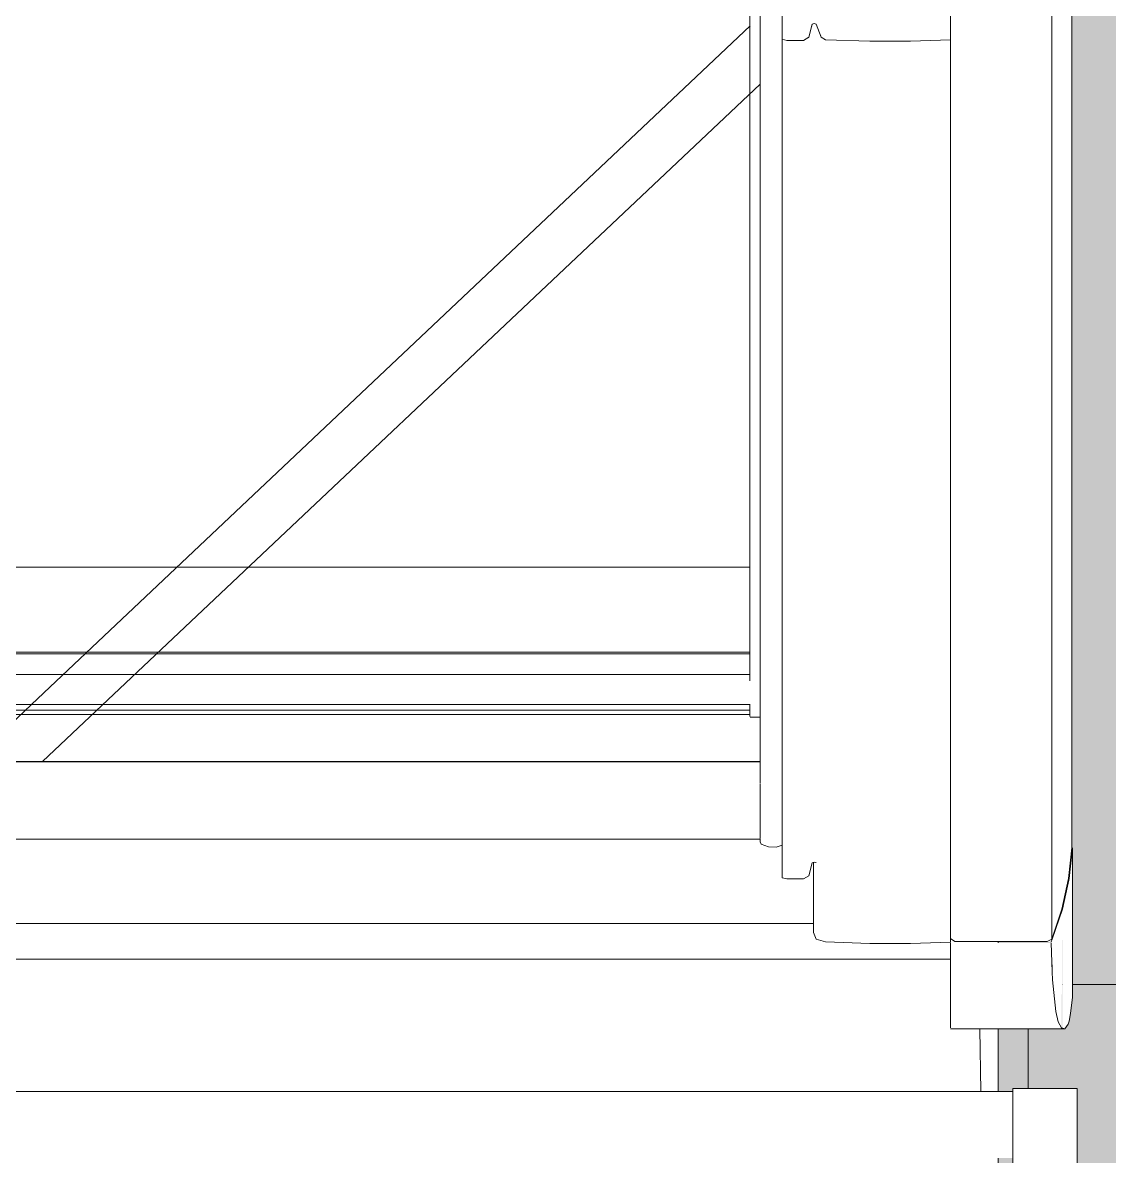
# Model space of a CAD drawing. Header units: metres. Extents: x -3 to 171, y -23 to 41.
# Drawn here: x 2.3748 to 2.8072, y -12.0684 to -11.6173 of the extents above; entities that cross this region are included whole.
import ezdxf

# ---------------------------------------------------------------- set-up
doc = ezdxf.new("R2010")
doc.units = ezdxf.units.M
doc.header["$MEASUREMENT"] = 0
doc.linetypes.add('Achse', pattern=[0.004, 0.002, -0.001, 0, -0.001])
doc.linetypes.add('Wipeout_Contour', pattern=[1, 0, -1])
for name, color, linetype in [('6._Dach PP STG1_1_000 Achsraster', 7, 'Continuous'), ('6._Dach PP STG1_1_325 Dachfenster', 7, 'Continuous'), ('6._Dach PP STG1_1_330 Dachaufbau', 7, 'Continuous')]:
    doc.layers.add(name, color=color, linetype=linetype)

msp = doc.modelspace()

# ---------------------------------------------------------------- hatches: boundary and pattern name
at = {"layer": '6._Dach PP STG1_1_330 Dachaufbau', "linetype": 'Continuous', "lineweight": 0, "true_color": 0x000000}
h = msp.add_hatch(color=18, dxfattribs=at)
h.paths.add_polyline_path([(6.26, -13.58499), (3.315, -13.58499), (3.315, -11.155), (6.26, -11.155), (6.26, -10.4), (0.03813, -10.4), (0.05526, -15.07), (1.01714, -15.07), (1.01714, -14.22801), (2.76714, -14.22801), (2.76714, -15.07), (3.44551, -15.07), (3.44551, -14.22801), (5.19551, -14.22801), (5.19551, -15.07), (6.26, -15.07)])
h.paths.add_polyline_path([(1.06307, -12.8025), (1.06307, -11.20127), (2.76307, -11.20127), (2.76307, -12.8025)], flags=0)

# ---------------------------------------------------------------- linework, layer by layer
at = {"layer": '6._Dach PP STG1_1_000 Achsraster', "color": 5, "linetype": 'Achse', "lineweight": 0, "ltscale": 1000}
msp.add_line((-1.5, -12), (21, -12), dxfattribs=at)
at = {"layer": '6._Dach PP STG1_1_325 Dachfenster', "color": 7, "linetype": 'Continuous', "lineweight": 13, "ltscale": 1000, "true_color": 0xf4f4f4, "flags": 128}
msp.add_lwpolyline([(2.775, -12.04136), (2.775, -12.0176)], dxfattribs=at)
at = {"layer": '6._Dach PP STG1_1_330 Dachaufbau', "color": 7, "linetype": 'Continuous', "lineweight": 18, "ltscale": 1000, "flags": 128}
msp.add_lwpolyline([(2.76307, -12.8025), (2.76307, -11.20127)], dxfattribs=at)

# ---------------------------------------------------------------- next in the draw order: wipeouts: each hides what was drawn before it
at = {"color": 254, "linetype": 'Wipeout_Contour', "lineweight": 0, "ltscale": 59.379579}
msp.add_wipeout([(2.79125, -11.38562), (2.79105, -11.38652), (2.79105, -11.95781), (2.79235, -11.94556), (2.79235, -11.37525)], dxfattribs=at).dxf.layer = '6._Dach PP STG1_1_325 Dachfenster'
at = {"color": 254, "linetype": 'Wipeout_Contour', "lineweight": 0, "ltscale": 62.18942}
msp.add_wipeout([(2.66835, -11.94215), (2.66825, -11.94328), (2.66875, -11.94413), (2.66875, -11.44018), (2.66825, -11.92003)], dxfattribs=at).dxf.layer = '6._Dach PP STG1_1_325 Dachfenster'
at = {"color": 254, "linetype": 'Wipeout_Contour', "lineweight": 0, "ltscale": 47.399134}
msp.add_wipeout([(2.67705, -11.62381), (2.67895, -11.6243), (2.67895, -11.44018), (2.67705, -11.44018)], dxfattribs=at).dxf.layer = '6._Dach PP STG1_1_325 Dachfenster'
at = {"color": 254, "linetype": 'Wipeout_Contour', "lineweight": 0, "ltscale": 47.376202}
msp.add_wipeout([(2.68895, -11.44018), (2.68765, -11.44018), (2.68765, -11.62303), (2.68895, -11.61787)], dxfattribs=at).dxf.layer = '6._Dach PP STG1_1_325 Dachfenster'
at = {"color": 254, "linetype": 'Wipeout_Contour', "lineweight": 0, "ltscale": 58.798303}
msp.add_wipeout([(2.72815, -11.62459), (2.74405, -11.62407), (2.74405, -11.46835), (2.74405, -11.44018), (2.72815, -11.44018)], dxfattribs=at).dxf.layer = '6._Dach PP STG1_1_325 Dachfenster'
at = {"color": 254, "linetype": 'Wipeout_Contour', "lineweight": 0, "ltscale": 98.160331}
msp.add_wipeout([(1.97798, -12.0176), (1.97759, -12.04256), (2.75611, -12.04256), (2.75573, -12.0176), (2.74405, -12.0176), (2.74405, -11.98995), (1.98965, -11.98995), (1.98965, -12.0176)], dxfattribs=at).dxf.layer = '6._Dach PP STG1_1_325 Dachfenster'
at = {"color": 254, "linetype": 'Wipeout_Contour', "lineweight": 0, "ltscale": 49.489392}
msp.add_wipeout([(2.76885, -12.04136), (2.76885, -12.04871), (2.79448, -12.04871), (2.79449, -12.04136)], dxfattribs=at).dxf.layer = '6._Dach PP STG1_1_325 Dachfenster'

# ---------------------------------------------------------------- next in the draw order: linework, layer by layer
at = {"layer": '6._Dach PP STG1_1_325 Dachfenster', "color": 7, "linetype": 'Continuous', "lineweight": 13, "ltscale": 1000, "flags": 128}
msp.add_lwpolyline([(2.79449, -12.04348), (2.79449, -12.04136)], dxfattribs=at)

# ---------------------------------------------------------------- next in the draw order: wipeouts: each hides what was drawn before it
at = {"color": 254, "linetype": 'Wipeout_Contour', "lineweight": 0, "ltscale": 48.108477}
msp.add_wipeout([(2.74405, -11.411), (2.74405, -11.98163), (2.74575, -11.98289), (2.74575, -11.411)], dxfattribs=at).dxf.layer = '6._Dach PP STG1_1_325 Dachfenster'
at = {"color": 254, "linetype": 'Wipeout_Contour', "lineweight": 0, "ltscale": 48.023101}
msp.add_wipeout([(2.66875, -11.94413), (2.67155, -11.94526), (2.67155, -11.44018), (2.66875, -11.44018)], dxfattribs=at).dxf.layer = '6._Dach PP STG1_1_325 Dachfenster'
at = {"color": 254, "linetype": 'Wipeout_Contour', "lineweight": 0, "ltscale": 47.406158}
msp.add_wipeout([(2.68555, -11.44018), (2.67895, -11.44018), (2.67895, -11.6243), (2.68555, -11.6243)], dxfattribs=at).dxf.layer = '6._Dach PP STG1_1_325 Dachfenster'
at = {"color": 254, "linetype": 'Wipeout_Contour', "lineweight": 0, "ltscale": 47.379514}
msp.add_wipeout([(2.69055, -11.6178), (2.69255, -11.62296), (2.69255, -11.44018), (2.69055, -11.44018)], dxfattribs=at).dxf.layer = '6._Dach PP STG1_1_325 Dachfenster'
at = {"color": 254, "linetype": 'Wipeout_Contour', "lineweight": 0, "ltscale": 61.263638}
msp.add_wipeout([(2.763, -12.0176), (2.75573, -12.0176), (2.75611, -12.04256), (2.76307, -12.04256), (2.76307, -12.02072)], dxfattribs=at).dxf.layer = '6._Dach PP STG1_1_325 Dachfenster'
at = {"color": 254, "linetype": 'Wipeout_Contour', "lineweight": 0, "ltscale": 49.520803}
msp.add_wipeout([(2.76885, -12.04871), (2.76885, -12.05748), (2.79447, -12.05748), (2.79448, -12.04871)], dxfattribs=at).dxf.layer = '6._Dach PP STG1_1_325 Dachfenster'

# ---------------------------------------------------------------- next in the draw order: wipeouts: each hides what was drawn before it
at = {"color": 254, "linetype": 'Wipeout_Contour', "lineweight": 0, "ltscale": 48.130241}
msp.add_wipeout([(2.74575, -11.411), (2.74575, -11.98289), (2.78255, -11.98289), (2.78255, -11.411)], dxfattribs=at).dxf.layer = '6._Dach PP STG1_1_325 Dachfenster'
at = {"color": 254, "linetype": 'Wipeout_Contour', "lineweight": 0, "ltscale": 48.028956}
msp.add_wipeout([(2.67155, -11.94526), (2.67465, -11.94533), (2.67465, -11.44018), (2.67155, -11.44018)], dxfattribs=at).dxf.layer = '6._Dach PP STG1_1_325 Dachfenster'
at = {"color": 254, "linetype": 'Wipeout_Contour', "lineweight": 0, "ltscale": 47.401965}
msp.add_wipeout([(2.68555, -11.44018), (2.68555, -11.6243), (2.68765, -11.62303), (2.68765, -11.44018)], dxfattribs=at).dxf.layer = '6._Dach PP STG1_1_325 Dachfenster'
at = {"color": 254, "linetype": 'Wipeout_Contour', "lineweight": 0, "ltscale": 47.422426}
msp.add_wipeout([(2.69435, -11.62402), (2.71195, -11.62459), (2.71195, -11.44018), (2.69435, -11.44018)], dxfattribs=at).dxf.layer = '6._Dach PP STG1_1_325 Dachfenster'
at = {"color": 254, "linetype": 'Wipeout_Contour', "lineweight": 0, "ltscale": 37.026458}
msp.add_wipeout([(2.06545, -11.91139), (2.66825, -11.91139), (2.06545, -11.91132)], dxfattribs=at).dxf.layer = '6._Dach PP STG1_1_325 Dachfenster'
at = {"color": 254, "linetype": 'Wipeout_Contour', "lineweight": 0, "ltscale": 48.693561}
msp.add_wipeout([(2.06535, -11.922), (2.06535, -11.92702), (2.66835, -11.92702), (2.66835, -11.922)], dxfattribs=at).dxf.layer = '6._Dach PP STG1_1_325 Dachfenster'
at = {"color": 254, "linetype": 'Wipeout_Contour', "lineweight": 0, "ltscale": 36.602907}
msp.add_wipeout([(2.74405, -12.01725), (2.78955, -12.0176), (2.78855, -12.01731)], dxfattribs=at).dxf.layer = '6._Dach PP STG1_1_325 Dachfenster'
at = {"color": 254, "linetype": 'Wipeout_Contour', "lineweight": 0, "ltscale": 49.558002}
msp.add_wipeout([(2.76885, -12.05748), (2.76885, -12.0678), (2.79446, -12.0678), (2.79447, -12.05748)], dxfattribs=at).dxf.layer = '6._Dach PP STG1_1_325 Dachfenster'

# ---------------------------------------------------------------- next in the draw order: wipeouts: each hides what was drawn before it
at = {"color": 254, "linetype": 'Wipeout_Contour', "lineweight": 0, "ltscale": 59.520843}
msp.add_wipeout([(2.78435, -11.98193), (2.78835, -11.96998), (2.78835, -11.39838), (2.78455, -11.40974), (2.78435, -11.41026)], dxfattribs=at).dxf.layer = '6._Dach PP STG1_1_325 Dachfenster'
at = {"color": 254, "linetype": 'Wipeout_Contour', "lineweight": 0, "ltscale": 48.029195}
msp.add_wipeout([(2.67465, -11.94533), (2.67705, -11.94451), (2.67705, -11.44018), (2.67465, -11.44018)], dxfattribs=at).dxf.layer = '6._Dach PP STG1_1_325 Dachfenster'
at = {"color": 254, "linetype": 'Wipeout_Contour', "lineweight": 0, "ltscale": 47.398003}
msp.add_wipeout([(2.68895, -11.61787), (2.68975, -11.61759), (2.68975, -11.44018), (2.68895, -11.44018)], dxfattribs=at).dxf.layer = '6._Dach PP STG1_1_325 Dachfenster'
at = {"color": 254, "linetype": 'Wipeout_Contour', "lineweight": 0, "ltscale": 47.441397}
msp.add_wipeout([(2.71195, -11.44018), (2.71195, -11.62459), (2.72815, -11.62459), (2.72815, -11.44018)], dxfattribs=at).dxf.layer = '6._Dach PP STG1_1_325 Dachfenster'
at = {"color": 254, "linetype": 'Wipeout_Contour', "lineweight": 0, "ltscale": 48.652834}
msp.add_wipeout([(2.06545, -11.91683), (2.66825, -11.91683), (2.66825, -11.91139), (2.06545, -11.91139)], dxfattribs=at).dxf.layer = '6._Dach PP STG1_1_325 Dachfenster'
at = {"color": 254, "linetype": 'Wipeout_Contour', "lineweight": 0, "ltscale": 49.36877}
msp.add_wipeout([(2.74405, -12.0149), (2.74405, -12.01725), (2.78826, -12.01725), (2.78685, -12.0149)], dxfattribs=at).dxf.layer = '6._Dach PP STG1_1_325 Dachfenster'
at = {"color": 254, "linetype": 'Wipeout_Contour', "lineweight": 0, "ltscale": 49.216743}
msp.add_wipeout([(1.96485, -12.05005), (1.96485, -12.05875), (2.76885, -12.05875), (2.76885, -12.05005)], dxfattribs=at).dxf.layer = '6._Dach PP STG1_1_325 Dachfenster'
at = {"color": 254, "linetype": 'Wipeout_Contour', "lineweight": 0, "ltscale": 61.668263}
msp.add_wipeout([(2.76885, -12.0678), (2.76885, -12.07961), (2.7935, -12.07961), (2.79445, -12.07098), (2.79446, -12.0678)], dxfattribs=at).dxf.layer = '6._Dach PP STG1_1_325 Dachfenster'

# ---------------------------------------------------------------- next in the draw order: linework, layer by layer
at = {"layer": '6._Dach PP STG1_1_325 Dachfenster', "color": 7, "linetype": 'Continuous', "lineweight": 13, "ltscale": 1000, "flags": 128}
for points in [[(2.76307, -12.02072), (2.76307, -12.0176)], [(2.79449, -12.04136), (2.79448, -12.04871), (2.79447, -12.05748), (2.79446, -12.0678), (2.79445, -12.07098), (2.7935, -12.07961), (2.79315, -12.08318), (2.79124, -12.09276), (2.79055, -12.09654), (2.78757, -12.10691), (2.78645, -12.11157), (2.78569, -12.11348), (2.78361, -12.12034), (2.78229, -12.12692), (2.77855, -12.15704), (2.77647, -12.1849), (2.77604, -12.21028), (2.77732, -12.23277), (2.78021, -12.25214), (2.78471, -12.26813)], [(2.79449, -12.13498), (2.79449, -12.04348)]]:
    msp.add_lwpolyline(points, dxfattribs=at)

# ---------------------------------------------------------------- next in the draw order: wipeouts: each hides what was drawn before it
at = {"color": 254, "linetype": 'Wipeout_Contour', "lineweight": 0, "ltscale": 59.459767}
msp.add_wipeout([(2.78835, -11.39838), (2.78835, -11.96998), (2.79105, -11.95781), (2.79105, -11.38652), (2.78855, -11.39779)], dxfattribs=at).dxf.layer = '6._Dach PP STG1_1_325 Dachfenster'
at = {"color": 254, "linetype": 'Wipeout_Contour', "lineweight": 0, "ltscale": 59.323168}
msp.add_wipeout([(2.78255, -11.411), (2.78255, -11.98289), (2.78435, -11.98193), (2.78435, -11.41026), (2.7841, -11.41092)], dxfattribs=at).dxf.layer = '6._Dach PP STG1_1_325 Dachfenster'
at = {"color": 254, "linetype": 'Wipeout_Contour', "lineweight": 0, "ltscale": 47.399073}
msp.add_wipeout([(2.68975, -11.61759), (2.69055, -11.6178), (2.69055, -11.44018), (2.68975, -11.44018)], dxfattribs=at).dxf.layer = '6._Dach PP STG1_1_325 Dachfenster'
at = {"color": 254, "linetype": 'Wipeout_Contour', "lineweight": 0, "ltscale": 48.412432}
msp.add_wipeout([(2.67705, -11.62381), (2.67705, -11.95749), (2.67895, -11.95799), (2.67895, -11.6243)], dxfattribs=at).dxf.layer = '6._Dach PP STG1_1_325 Dachfenster'
at = {"color": 254, "linetype": 'Wipeout_Contour', "lineweight": 0, "ltscale": 48.465851}
msp.add_wipeout([(2.72815, -11.62459), (2.72815, -11.95831), (2.74405, -11.95779), (2.74405, -11.62407)], dxfattribs=at).dxf.layer = '6._Dach PP STG1_1_325 Dachfenster'
at = {"color": 254, "linetype": 'Wipeout_Contour', "lineweight": 0, "ltscale": 36.717012}
msp.add_wipeout([(2.66825, -11.64166), (2.38273, -11.91132), (2.66825, -11.91132)], dxfattribs=at).dxf.layer = '6._Dach PP STG1_1_325 Dachfenster'
at = {"color": 254, "linetype": 'Wipeout_Contour', "lineweight": 0, "ltscale": 48.667439}
msp.add_wipeout([(2.06545, -11.91754), (2.06545, -11.91818), (2.66825, -11.91818), (2.66825, -11.91754)], dxfattribs=at).dxf.layer = '6._Dach PP STG1_1_325 Dachfenster'
at = {"color": 254, "linetype": 'Wipeout_Contour', "lineweight": 0, "ltscale": 49.353652}
msp.add_wipeout([(2.74405, -12.01069), (2.74405, -12.0149), (2.78685, -12.0149), (2.78589, -12.01069)], dxfattribs=at).dxf.layer = '6._Dach PP STG1_1_325 Dachfenster'
at = {"color": 254, "linetype": 'Wipeout_Contour', "lineweight": 0, "ltscale": 49.185003}
msp.add_wipeout([(1.96485, -12.04256), (1.96485, -12.05005), (2.76885, -12.05005), (2.76885, -12.04256)], dxfattribs=at).dxf.layer = '6._Dach PP STG1_1_325 Dachfenster'
at = {"color": 254, "linetype": 'Wipeout_Contour', "lineweight": 0, "ltscale": 49.253891}
msp.add_wipeout([(1.96485, -12.069), (2.76885, -12.069), (2.76885, -12.05875), (1.96485, -12.05875)], dxfattribs=at).dxf.layer = '6._Dach PP STG1_1_325 Dachfenster'

# ---------------------------------------------------------------- next in the draw order: linework, layer by layer
at = {"layer": '6._Dach PP STG1_1_325 Dachfenster', "color": 7, "linetype": 'Continuous', "lineweight": 13, "ltscale": 1000, "flags": 128}
for points in [[(2.75573, -12.0176), (2.75611, -12.04256)], [(2.763, -12.0176), (2.76307, -12.02072), (2.76307, -12.04256)], [(1.96485, -12.04256), (2.76885, -12.04256)], [(2.76885, -12.04136), (2.76885, -12.04871), (2.76885, -12.05748), (2.76885, -12.0678), (2.76885, -12.07961), (2.76885, -12.09276), (2.76885, -12.10691), (2.76885, -12.11348), (2.76885, -12.12034), (2.76885, -12.12692), (2.76885, -12.15704), (2.76885, -12.1849), (2.76885, -12.21028), (2.76885, -12.23277), (2.76885, -12.25214), (2.76885, -12.26813)], [(2.79449, -12.04136), (2.76885, -12.04136)]]:
    msp.add_lwpolyline(points, dxfattribs=at)

# ---------------------------------------------------------------- next in the draw order: wipeouts: each hides what was drawn before it
at = {"color": 254, "linetype": 'Wipeout_Contour', "lineweight": 0, "ltscale": 94.777356}
msp.add_wipeout([(2.06545, -11.64166), (2.35098, -11.91132), (2.38273, -11.91132), (2.66825, -11.64166), (2.66825, -11.61692), (2.48111, -11.44018), (2.25259, -11.44018), (2.06545, -11.61692)], dxfattribs=at).dxf.layer = '6._Dach PP STG1_1_325 Dachfenster'
at = {"color": 254, "linetype": 'Wipeout_Contour', "lineweight": 0, "ltscale": 47.409067}
msp.add_wipeout([(2.69255, -11.62296), (2.69435, -11.62402), (2.69435, -11.44018), (2.69255, -11.44018)], dxfattribs=at).dxf.layer = '6._Dach PP STG1_1_325 Dachfenster'
at = {"color": 254, "linetype": 'Wipeout_Contour', "lineweight": 0, "ltscale": 48.40717}
msp.add_wipeout([(2.68765, -11.62303), (2.68765, -11.95672), (2.68895, -11.95155), (2.68895, -11.61787)], dxfattribs=at).dxf.layer = '6._Dach PP STG1_1_325 Dachfenster'
at = {"color": 254, "linetype": 'Wipeout_Contour', "lineweight": 0, "ltscale": 85.196263}
msp.add_wipeout([(2.06535, -11.92029), (2.06535, -11.92115), (2.66835, -11.92115), (2.66835, -11.92029), (2.66825, -11.91924), (2.06545, -11.91924), (2.06545, -11.92003)], dxfattribs=at).dxf.layer = '6._Dach PP STG1_1_325 Dachfenster'
at = {"color": 254, "linetype": 'Wipeout_Contour', "lineweight": 0, "ltscale": 49.321953}
msp.add_wipeout([(2.74405, -11.99817), (2.74405, -12.01069), (2.78589, -12.01069), (2.78468, -11.99817)], dxfattribs=at).dxf.layer = '6._Dach PP STG1_1_325 Dachfenster'

# ---------------------------------------------------------------- next in the draw order: linework, layer by layer
at = {"layer": '6._Dach PP STG1_1_325 Dachfenster', "color": 7, "linetype": 'Continuous', "lineweight": 13, "ltscale": 1000, "flags": 128}
for points in [[(2.66415, -11.87915), (2.66415, -11.44018)], [(2.36685, -11.89944), (2.37831, -11.88862), (2.38804, -11.87943), (2.66429, -11.61854)], [(2.38273, -11.91132), (2.66825, -11.64166)], [(2.66415, -11.83396), (2.06955, -11.83396)], [(2.66415, -11.86769), (2.06955, -11.86769)], [(2.66415, -11.86847), (2.06955, -11.86847)], [(2.66415, -11.8766), (2.06955, -11.8766)], [(2.66429, -11.88862), (2.06942, -11.88862)], [(2.66415, -11.89081), (2.06955, -11.89081)], [(2.66415, -11.89336), (2.66415, -11.88862)], [(2.66415, -11.89251), (2.06955, -11.89251)], [(2.66825, -11.89357), (2.66435, -11.89357)], [(2.66825, -11.91132), (2.06545, -11.91132)], [(2.66825, -11.91139), (2.06545, -11.91139)]]:
    msp.add_lwpolyline(points, dxfattribs=at)

# ---------------------------------------------------------------- next in the draw order: wipeouts: each hides what was drawn before it
at = {"color": 254, "linetype": 'Wipeout_Contour', "lineweight": 0, "ltscale": 48.41042}
msp.add_wipeout([(2.69255, -11.62296), (2.69055, -11.6178), (2.69055, -11.95152), (2.69255, -11.95668)], dxfattribs=at).dxf.layer = '6._Dach PP STG1_1_325 Dachfenster'
at = {"color": 254, "linetype": 'Wipeout_Contour', "lineweight": 0, "ltscale": 48.417235}
msp.add_wipeout([(2.68555, -11.6243), (2.67895, -11.6243), (2.67895, -11.95799), (2.68555, -11.95799)], dxfattribs=at).dxf.layer = '6._Dach PP STG1_1_325 Dachfenster'
at = {"color": 254, "linetype": 'Wipeout_Contour', "lineweight": 0, "ltscale": 48.670779}
msp.add_wipeout([(2.06545, -11.91818), (2.06545, -11.91924), (2.66825, -11.91924), (2.66825, -11.91818)], dxfattribs=at).dxf.layer = '6._Dach PP STG1_1_325 Dachfenster'

# ---------------------------------------------------------------- next in the draw order: wipeouts: each hides what was drawn before it
at = {"color": 254, "linetype": 'Wipeout_Contour', "lineweight": 0, "ltscale": 48.418457}
msp.add_wipeout([(2.68765, -11.62303), (2.68555, -11.6243), (2.68555, -11.95799), (2.68765, -11.95672)], dxfattribs=at).dxf.layer = '6._Dach PP STG1_1_325 Dachfenster'
at = {"color": 254, "linetype": 'Wipeout_Contour', "lineweight": 0, "ltscale": 48.436175}
msp.add_wipeout([(2.71195, -11.62459), (2.69435, -11.62402), (2.69435, -11.95774), (2.71195, -11.95831)], dxfattribs=at).dxf.layer = '6._Dach PP STG1_1_325 Dachfenster'
at = {"color": 254, "linetype": 'Wipeout_Contour', "lineweight": 0, "ltscale": 48.664821}
msp.add_wipeout([(2.06545, -11.91683), (2.06545, -11.91754), (2.66825, -11.91754), (2.66825, -11.91683)], dxfattribs=at).dxf.layer = '6._Dach PP STG1_1_325 Dachfenster'
at = {"color": 254, "linetype": 'Wipeout_Contour', "lineweight": 0, "ltscale": 48.681998}
msp.add_wipeout([(2.06535, -11.92115), (2.06535, -11.922), (2.66835, -11.922), (2.66835, -11.92115)], dxfattribs=at).dxf.layer = '6._Dach PP STG1_1_325 Dachfenster'

# ---------------------------------------------------------------- next in the draw order: linework, layer by layer
at = {"layer": '6._Dach PP STG1_1_325 Dachfenster', "color": 7, "linetype": 'Continuous', "lineweight": 13, "ltscale": 1000, "flags": 128}
for points in [[(2.66825, -11.92003), (2.66825, -11.44018)], [(2.67705, -11.62381), (2.67895, -11.6243), (2.68555, -11.6243)]]:
    msp.add_lwpolyline(points, dxfattribs=at)

# ---------------------------------------------------------------- next in the draw order: wipeouts: each hides what was drawn before it
at = {"color": 254, "linetype": 'Wipeout_Contour', "lineweight": 0, "ltscale": 48.39781}
msp.add_wipeout([(2.68895, -11.61787), (2.68895, -11.95155), (2.68975, -11.95127), (2.68975, -11.61759)], dxfattribs=at).dxf.layer = '6._Dach PP STG1_1_325 Dachfenster'
at = {"color": 254, "linetype": 'Wipeout_Contour', "lineweight": 0, "ltscale": 48.4524}
msp.add_wipeout([(2.71195, -11.95831), (2.72815, -11.95831), (2.72815, -11.62459), (2.71195, -11.62459)], dxfattribs=at).dxf.layer = '6._Dach PP STG1_1_325 Dachfenster'

# ---------------------------------------------------------------- next in the draw order: wipeouts: each hides what was drawn before it
at = {"color": 254, "linetype": 'Wipeout_Contour', "lineweight": 0, "ltscale": 48.420695}
msp.add_wipeout([(2.68975, -11.61759), (2.68975, -11.95127), (2.69045, -11.95146), (2.69055, -11.6178)], dxfattribs=at).dxf.layer = '6._Dach PP STG1_1_325 Dachfenster'

# ---------------------------------------------------------------- next in the draw order: linework, layer by layer
at = {"layer": '6._Dach PP STG1_1_325 Dachfenster', "color": 7, "linetype": 'Continuous', "lineweight": 13, "ltscale": 1000, "flags": 128}
for points in [[(2.68765, -11.62303), (2.68895, -11.61787)], [(2.68895, -11.61787), (2.68975, -11.61759)], [(2.68975, -11.61759), (2.69055, -11.6178)], [(2.68555, -11.6243), (2.68765, -11.62303)]]:
    msp.add_lwpolyline(points, dxfattribs=at)

# ---------------------------------------------------------------- next in the draw order: wipeouts: each hides what was drawn before it
at = {"color": 254, "linetype": 'Wipeout_Contour', "lineweight": 0, "ltscale": 48.424064}
msp.add_wipeout([(2.69255, -11.62296), (2.69255, -11.95668), (2.69435, -11.95774), (2.69435, -11.62402)], dxfattribs=at).dxf.layer = '6._Dach PP STG1_1_325 Dachfenster'

# ---------------------------------------------------------------- next in the draw order: linework, layer by layer
at = {"layer": '6._Dach PP STG1_1_325 Dachfenster', "color": 7, "linetype": 'Continuous', "lineweight": 13, "ltscale": 1000, "flags": 128}
for points in [[(2.69055, -11.6178), (2.69255, -11.62296)], [(2.69255, -11.62296), (2.69435, -11.62402)], [(2.69435, -11.62402), (2.71195, -11.62459), (2.72815, -11.62459), (2.74405, -11.62407)]]:
    msp.add_lwpolyline(points, dxfattribs=at)

# ---------------------------------------------------------------- next in the draw order: wipeouts: each hides what was drawn before it
at = {"color": 254, "linetype": 'Wipeout_Contour', "lineweight": 0, "ltscale": 49.1302}
msp.add_wipeout([(2.71195, -11.95831), (2.69435, -11.95774), (2.69435, -11.98306), (2.71195, -11.98362)], dxfattribs=at).dxf.layer = '6._Dach PP STG1_1_325 Dachfenster'

# ---------------------------------------------------------------- next in the draw order: wipeouts: each hides what was drawn before it
at = {"color": 254, "linetype": 'Wipeout_Contour', "lineweight": 0, "ltscale": 37.183775}
msp.add_wipeout([(2.69055, -11.98199), (2.69435, -11.98306), (2.69435, -11.95774)], dxfattribs=at).dxf.layer = '6._Dach PP STG1_1_325 Dachfenster'
at = {"color": 254, "linetype": 'Wipeout_Contour', "lineweight": 0, "ltscale": 49.145912}
msp.add_wipeout([(2.72815, -11.95831), (2.71195, -11.95831), (2.71195, -11.98362), (2.72815, -11.98362)], dxfattribs=at).dxf.layer = '6._Dach PP STG1_1_325 Dachfenster'

# ---------------------------------------------------------------- next in the draw order: wipeouts: each hides what was drawn before it
at = {"color": 254, "linetype": 'Wipeout_Contour', "lineweight": 0, "ltscale": 36.386356}
msp.add_wipeout([(2.68955, -11.97924), (2.69055, -11.95159), (2.68975, -11.95127)], dxfattribs=at).dxf.layer = '6._Dach PP STG1_1_325 Dachfenster'
at = {"color": 254, "linetype": 'Wipeout_Contour', "lineweight": 0, "ltscale": 49.158722}
msp.add_wipeout([(2.72815, -11.98362), (2.74405, -11.98311), (2.74405, -11.95779), (2.72815, -11.95831)], dxfattribs=at).dxf.layer = '6._Dach PP STG1_1_325 Dachfenster'

# ---------------------------------------------------------------- next in the draw order: wipeouts: each hides what was drawn before it
at = {"color": 254, "linetype": 'Wipeout_Contour', "lineweight": 0, "ltscale": 49.229626}
msp.add_wipeout([(2.69055, -11.95159), (2.68955, -11.97924), (2.69055, -11.98199), (2.69255, -11.95668)], dxfattribs=at).dxf.layer = '6._Dach PP STG1_1_325 Dachfenster'

# ---------------------------------------------------------------- next in the draw order: wipeouts: each hides what was drawn before it
at = {"color": 254, "linetype": 'Wipeout_Contour', "lineweight": 0, "ltscale": 36.353812}
msp.add_wipeout([(2.69055, -11.98199), (2.69435, -11.95774), (2.69255, -11.95668)], dxfattribs=at).dxf.layer = '6._Dach PP STG1_1_325 Dachfenster'

# ---------------------------------------------------------------- next in the draw order: wipeouts: each hides what was drawn before it
at = {"color": 254, "linetype": 'Wipeout_Contour', "lineweight": 0, "ltscale": 48.87316}
msp.add_wipeout([(2.68955, -11.96365), (2.04415, -11.96365), (2.04415, -11.9756), (2.68955, -11.9756)], dxfattribs=at).dxf.layer = '6._Dach PP STG1_1_325 Dachfenster'

# ---------------------------------------------------------------- next in the draw order: wipeouts: each hides what was drawn before it
at = {"color": 254, "linetype": 'Wipeout_Contour', "lineweight": 0, "ltscale": 194.399038}
msp.add_wipeout([(2.04415, -11.95134), (2.04415, -11.96365), (2.68955, -11.96365), (2.68955, -11.95134), (2.68895, -11.95155), (2.68765, -11.95672), (2.68555, -11.95799), (2.67895, -11.95799), (2.67705, -11.95749), (2.67705, -11.94908), (2.05665, -11.94908), (2.05665, -11.95749), (2.05475, -11.95799), (2.04815, -11.95799), (2.04605, -11.95672), (2.04475, -11.95155)], dxfattribs=at).dxf.layer = '6._Dach PP STG1_1_325 Dachfenster'
at = {"color": 254, "linetype": 'Wipeout_Contour', "lineweight": 0, "ltscale": 195.193266}
msp.add_wipeout([(1.98965, -11.98311), (1.98965, -11.98995), (2.74405, -11.98995), (2.74405, -11.98311), (2.72815, -11.98362), (2.71195, -11.98362), (2.69435, -11.98306), (2.69055, -11.98199), (2.68955, -11.97924), (2.68955, -11.97567), (2.04415, -11.97567), (2.04415, -11.97924), (2.04315, -11.98199), (2.03935, -11.98306), (2.02175, -11.98362), (2.00555, -11.98362)], dxfattribs=at).dxf.layer = '6._Dach PP STG1_1_325 Dachfenster'

# ---------------------------------------------------------------- next in the draw order: linework, layer by layer
at = {"layer": '6._Dach PP STG1_1_325 Dachfenster', "color": 7, "linetype": 'Continuous', "lineweight": 13, "ltscale": 1000, "flags": 128}
for points in [[(2.68765, -11.95672), (2.68895, -11.95155)], [(2.68895, -11.95155), (2.68975, -11.95127)], [(2.68955, -11.95134), (2.68955, -11.97924)], [(2.68975, -11.95127), (2.69045, -11.95146)], [(2.67705, -11.95749), (2.67895, -11.95799), (2.68555, -11.95799)], [(2.68555, -11.95799), (2.68765, -11.95672)], [(2.68955, -11.97567), (2.04415, -11.97567)], [(2.68955, -11.97924), (2.69055, -11.98199)]]:
    msp.add_lwpolyline(points, dxfattribs=at)

# ---------------------------------------------------------------- next in the draw order: wipeouts: each hides what was drawn before it
at = {"color": 254, "linetype": 'Wipeout_Contour', "lineweight": 0, "ltscale": 168.9835}
msp.add_wipeout([(2.05665, -11.94908), (2.67705, -11.94908), (2.67705, -11.94451), (2.67465, -11.94533), (2.67155, -11.94526), (2.66875, -11.94413), (2.66825, -11.94328), (2.66825, -11.94215), (2.06545, -11.94215), (2.06545, -11.94328), (2.06495, -11.94413), (2.06215, -11.94526), (2.05905, -11.94533), (2.05665, -11.94451)], dxfattribs=at).dxf.layer = '6._Dach PP STG1_1_325 Dachfenster'
at = {"color": 254, "linetype": 'Wipeout_Contour', "lineweight": 0, "ltscale": 61.754797}
msp.add_wipeout([(2.74405, -11.99817), (2.78468, -11.99817), (2.78455, -11.99497), (2.78405, -11.98346), (2.74405, -11.98346)], dxfattribs=at).dxf.layer = '6._Dach PP STG1_1_325 Dachfenster'

# ---------------------------------------------------------------- next in the draw order: linework, layer by layer
at = {"layer": '6._Dach PP STG1_1_325 Dachfenster', "color": 7, "linetype": 'Continuous', "lineweight": 13, "ltscale": 1000, "flags": 128}
for points in [[(2.67705, -11.95749), (2.67705, -11.62381), (2.67705, -11.44018)], [(2.67155, -11.94526), (2.67465, -11.94533)], [(2.67465, -11.94533), (2.67705, -11.94451)], [(1.98965, -11.98995), (2.74405, -11.98995)]]:
    msp.add_lwpolyline(points, dxfattribs=at)

# ---------------------------------------------------------------- next in the draw order: wipeouts: each hides what was drawn before it
at = {"color": 254, "linetype": 'Wipeout_Contour', "lineweight": 0, "ltscale": 48.741158}
msp.add_wipeout([(2.06535, -11.94194), (2.66835, -11.94194), (2.66835, -11.93133), (2.06535, -11.93133)], dxfattribs=at).dxf.layer = '6._Dach PP STG1_1_325 Dachfenster'
at = {"color": 254, "linetype": 'Wipeout_Contour', "lineweight": 0, "ltscale": 149.873396}
msp.add_wipeout([(2.74405, -11.98303), (2.78413, -11.98303), (2.78455, -11.98193), (2.78855, -11.96998), (2.79125, -11.95781), (2.79255, -11.94556), (2.79105, -11.95781), (2.78835, -11.96998), (2.78435, -11.98193), (2.78255, -11.98289), (2.74575, -11.98289), (2.74405, -11.98163)], dxfattribs=at).dxf.layer = '6._Dach PP STG1_1_325 Dachfenster'

# ---------------------------------------------------------------- next in the draw order: linework, layer by layer
at = {"layer": '6._Dach PP STG1_1_325 Dachfenster', "color": 7, "linetype": 'Continuous', "lineweight": 13, "ltscale": 1000, "flags": 128}
for points in [[(2.74405, -11.98163), (2.74405, -11.411)], [(2.66835, -11.94215), (2.06535, -11.94215)], [(2.66825, -11.94328), (2.66825, -11.94215)], [(2.66825, -11.94328), (2.66875, -11.94413)], [(2.66875, -11.94413), (2.67155, -11.94526)], [(2.69055, -11.98199), (2.69435, -11.98306), (2.71195, -11.98362), (2.72815, -11.98362), (2.74405, -11.98311)], [(2.74575, -11.98289), (2.74405, -11.98163)], [(2.74405, -11.98163), (2.74405, -11.98303)], [(2.74405, -11.98346), (2.74405, -11.99817), (2.74405, -12.01069), (2.74405, -12.0149), (2.74405, -12.01725)]]:
    msp.add_lwpolyline(points, dxfattribs=at)

# ---------------------------------------------------------------- next in the draw order: wipeouts: each hides what was drawn before it
at = {"color": 254, "linetype": 'Wipeout_Contour', "lineweight": 0, "ltscale": 48.711832}
msp.add_wipeout([(2.06535, -11.92702), (2.06535, -11.93133), (2.66835, -11.93133), (2.66835, -11.92702)], dxfattribs=at).dxf.layer = '6._Dach PP STG1_1_325 Dachfenster'
at = {"color": 254, "linetype": 'Wipeout_Contour', "lineweight": 0, "ltscale": 62.076052}
msp.add_wipeout([(2.79125, -11.95781), (2.79125, -12.01464), (2.79179, -12.01147), (2.79255, -12.00497), (2.79255, -11.94556)], dxfattribs=at).dxf.layer = '6._Dach PP STG1_1_325 Dachfenster'
at = {"color": 254, "linetype": 'Wipeout_Contour', "lineweight": 0, "ltscale": 87.086074}
msp.add_wipeout([(2.78455, -11.99497), (2.78468, -11.99817), (2.78589, -12.01069), (2.78685, -12.0149), (2.78826, -12.01725), (2.78855, -11.96998), (2.78455, -11.98193)], dxfattribs=at).dxf.layer = '6._Dach PP STG1_1_325 Dachfenster'

# ---------------------------------------------------------------- next in the draw order: linework, layer by layer
at = {"layer": '6._Dach PP STG1_1_325 Dachfenster', "color": 7, "linetype": 'Continuous', "lineweight": 13, "ltscale": 1000, "flags": 128}
for points in [[(2.79235, -11.94556), (2.79235, -11.37525)], [(2.66835, -11.92029), (2.66835, -11.92115), (2.66835, -11.922), (2.66835, -11.92702), (2.66835, -11.93133), (2.66835, -11.94194)]]:
    msp.add_lwpolyline(points, dxfattribs=at)

# ---------------------------------------------------------------- next in the draw order: wipeouts: each hides what was drawn before it
at = {"color": 254, "linetype": 'Wipeout_Contour', "lineweight": 0, "ltscale": 74.998665}
msp.add_wipeout([(2.79125, -11.95781), (2.78855, -11.96998), (2.78855, -12.01731), (2.78955, -12.0176), (2.79086, -12.01575), (2.79125, -12.01464)], dxfattribs=at).dxf.layer = '6._Dach PP STG1_1_325 Dachfenster'
at = {"color": 254, "linetype": 'Wipeout_Contour', "lineweight": 0, "ltscale": 48.446365}
msp.add_wipeout([(2.78405, -11.98346), (2.78455, -11.99497), (2.78455, -11.98193), (2.78413, -11.98303)], dxfattribs=at).dxf.layer = '6._Dach PP STG1_1_325 Dachfenster'

# ---------------------------------------------------------------- next in the draw order: linework, layer by layer
at = {"layer": '6._Dach PP STG1_1_325 Dachfenster', "color": 7, "linetype": 'Continuous', "lineweight": 13, "ltscale": 1000, "flags": 128}
for points in [[(2.78435, -11.98193), (2.78435, -11.41026)], [(2.79255, -11.94556), (2.79125, -11.95781), (2.78855, -11.96998), (2.78455, -11.98193), (2.78413, -11.98303)], [(2.79235, -11.94556), (2.79105, -11.95781), (2.78835, -11.96998), (2.78435, -11.98193)], [(2.79255, -11.94556), (2.79255, -12.00497)], [(2.78255, -11.98289), (2.74575, -11.98289)], [(2.78435, -11.98193), (2.78255, -11.98289)], [(2.78405, -11.98346), (2.78455, -11.99497), (2.78468, -11.99817), (2.78589, -12.01069), (2.78685, -12.0149), (2.78826, -12.01725), (2.78955, -12.0176), (2.79086, -12.01575), (2.79125, -12.01464), (2.79179, -12.01147), (2.79255, -12.00497)], [(2.78955, -12.0176), (2.74405, -12.0176)]]:
    msp.add_lwpolyline(points, dxfattribs=at)

doc.saveas('drawing.dxf')
